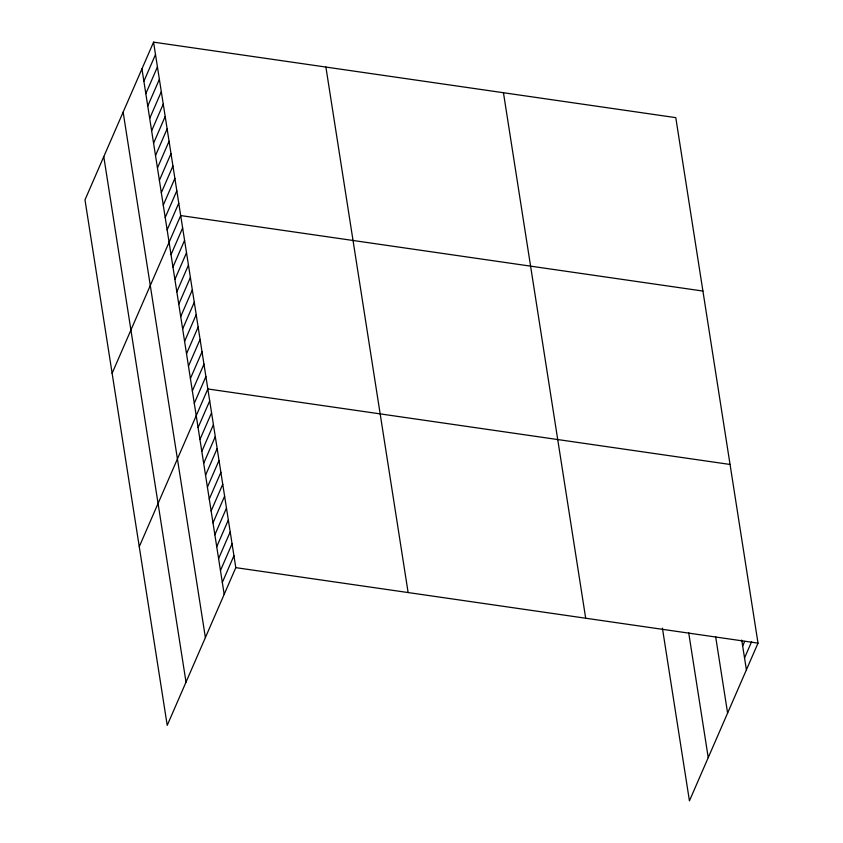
<?xml version="1.0" encoding="UTF-8"?>
<svg xmlns="http://www.w3.org/2000/svg" width="843" height="843" viewBox="0 0 843 843"><rect width="100%" height="100%" fill="white"/><g stroke="black" fill="none" stroke-linecap="round" stroke-linejoin="round"><path stroke-width="1.26" d="M153.563 42.15L84.985 199.865L167.22 725.359L235.798 567.645L153.563 42.15L675.78 117.641L758.015 643.135L689.437 800.85L662.408 628.14M143.879 81.255L155.502 54.532M145.818 93.647L157.441 66.924M147.757 106.028L159.38 79.305M149.696 118.42L161.319 91.697M151.635 130.802L163.257 104.079M153.574 143.194L165.196 116.471M155.512 155.576L167.135 128.853M157.451 167.957L169.064 141.245M159.39 180.349L171.003 153.626M161.329 192.731L172.941 166.018M163.268 205.123L174.88 178.4M165.207 217.505L176.819 190.792M167.146 229.897L178.758 203.174M112.119 373.28L180.697 215.566L702.914 291.056M171.024 254.67L182.636 227.947M172.963 267.052L184.575 240.339M174.901 279.444L186.514 252.721M176.84 291.826L188.453 265.113M178.769 304.218L190.392 277.495M180.708 316.599L192.33 289.887M182.646 328.991L194.269 302.268M184.585 341.373L196.208 314.66M186.524 353.765L198.147 327.042M188.463 366.147L200.086 339.423M190.402 378.539L202.025 351.816M192.341 390.92L203.964 364.197M194.28 403.312L205.903 376.589M139.264 546.696L207.842 388.971L730.059 464.461M198.084 427.601L209.707 400.889M199.949 439.519L211.561 412.796M201.814 451.426L213.427 424.703M203.679 463.334L215.292 436.621M205.544 475.252L217.157 448.529M207.41 487.159L219.022 460.447M209.264 499.077L220.887 472.354M211.129 510.984L222.752 484.261M212.994 522.892L224.617 496.179M214.86 534.81L226.482 508.087M216.725 546.717L228.348 519.994M218.59 558.624L230.202 531.912M220.455 570.542L232.067 543.819M222.32 582.45L233.933 555.727M742.672 646.033L744.696 641.386M744.538 657.94L751.608 641.681M235.798 567.645L758.015 643.135M741.735 640.069L746.403 669.848M715.675 636.855L727.604 713.083M688.668 632.556L708.236 757.625M503.45 92.73L585.685 618.225M325.893 67.061L408.128 592.555M141.94 68.873L224.185 594.357M123.141 112.098L205.386 637.593M103.784 156.64L186.018 682.135"/></g></svg>
